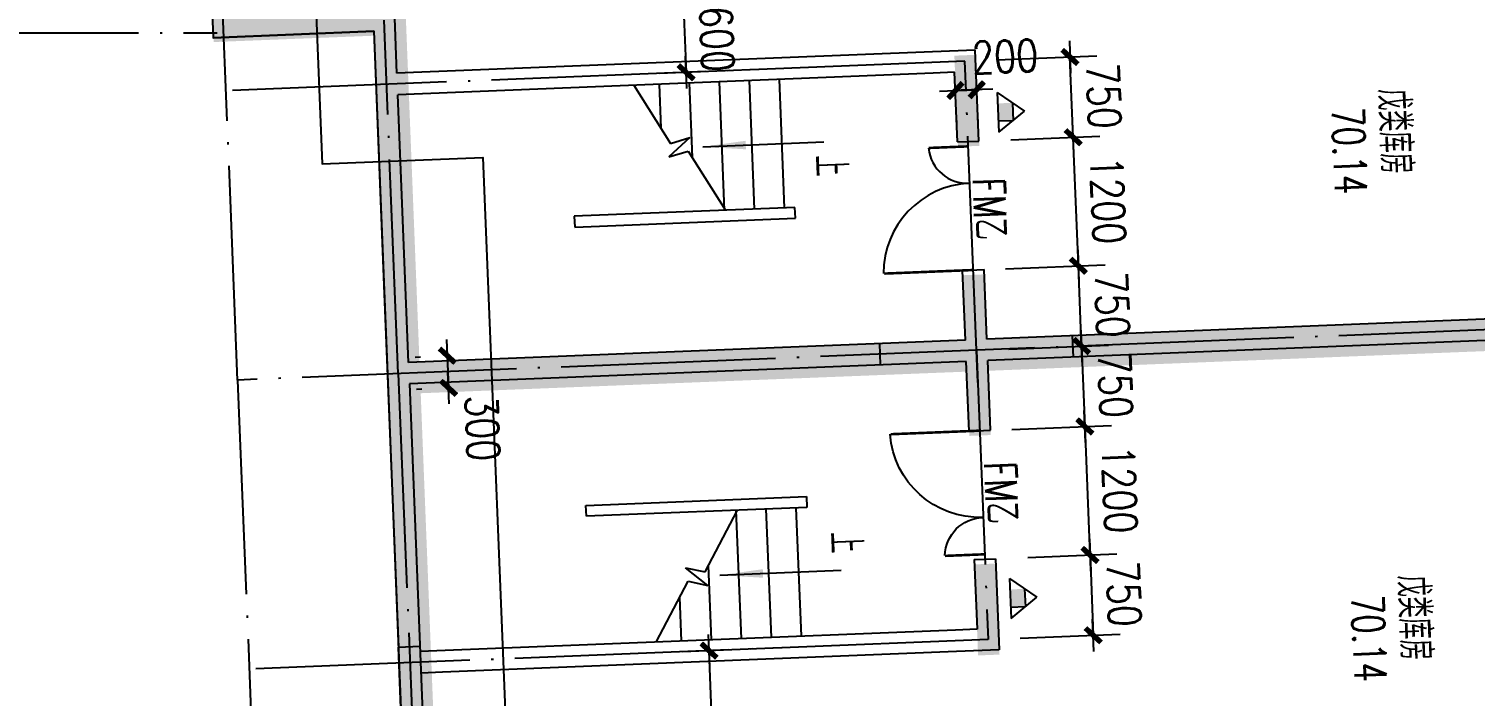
# Model space of a CAD drawing. Extents: x 634182 to 802382, y -1101880 to -864080.
# Drawn here: x 775178 to 788672, y -999052 to -992828 of the extents above; entities that cross this region are included whole.
import ezdxf
from ezdxf.enums import TextEntityAlignment as Align

# ---------------------------------------------------------------- set-up
doc = ezdxf.new("R2010")
doc.units = 0
doc.header["$LTSCALE"] = 1000
doc.header["$MEASUREMENT"] = 0
doc.linetypes.add('DOTE', pattern=[2.42, 2, -0.2, 0.02, -0.2])
doc.layers.get('0').update_dxf_attribs({"linetype": 'CONTINUOUS'})
doc.layers.get('DEFPOINTS').update_dxf_attribs({"linetype": 'CONTINUOUS'})
for name, color, linetype in [('AXIS', 3, 'CONTINUOUS'), ('DIM', 3, 'CONTINUOUS'), ('DOTE', 1, 'DOTE'), ('PUB_DIM', 3, 'CONTINUOUS'), ('PUB_TEXT', 7, 'CONTINUOUS'), ('STAIR', 2, 'CONTINUOUS'), ('WALL', 191, 'CONTINUOUS'), ('WINDOW', 2, 'CONTINUOUS'), ('剪力墙', 131, 'CONTINUOUS'), ('防火分區线', 2, 'CONTINUOUS')]:
    doc.layers.add(name, color=color, linetype=linetype)
doc.styles.add('_Z', font='romans', dxfattribs={"width": 0.7, "bigfont": 'Z'})
doc.styles.add('DIM_FONT', font='simplex.shx', dxfattribs={"width": 0.8})
doc.styles.add('Z', font='romans', dxfattribs={"width": 0.8, "bigfont": 'z'})
doc.dimstyles.new('DIMN', dxfattribs={"dimtxt": 300, "dimasz": 1, "dimexe": 250, "dimexo": 300, "dimgap": 150, "dimtad": 1, "dimdec": 0, "dimzin": 0, "dimdsep": 46, "dimtxsty": 'DIM_FONT', "dimblk": '_DIMX', "dimblk1": '_DIMX', "dimblk2": '_DIMX', "dimcen": 2.5, "dimclrt": 7, "dimadec": 0, "dimazin": 0, "dimtfac": 1, "dimtdec": 0, "dimtix": 1, "dimtmove": 2, "dimatfit": 3, "dimldrblk": '_DIMX', "dimfxl": 0, "dimtolj": 1, "dimtzin": 0, "dimarcsym": 0})

# ---------------------------------------------------------------- blocks, each defined once
blk = doc.blocks.new('_ARROW')
blk.add_solid([(0, 0), (-1, 0.1), (-1, -0.1)])
blk = doc.blocks.new('_DIMX')
blk.add_line((-150, 0), (150, 0))
at = {"const_width": 50}
blk.add_lwpolyline([(-70, -70), (70, 70)], dxfattribs=at)
blk = doc.blocks.new('*D285')
at = {"color": 0, "linetype": 'ByBlock'}
for p, q in [((781959, -992607), (781036, -992644)), ((781286, -992633), (781286, -992632)), ((781286, -992634), (781310, -993233)), ((781983, -993206), (781060, -993243)), ((781310, -993234), (781310, -993235))]:
    blk.add_line(p, q, dxfattribs=at)
at = {"layer": 'DEFPOINTS', "color": 0, "linetype": 'ByBlock'}
for p in [(782259, -992595), (781310, -993233), (782283, -993194)]:
    blk.add_point(p, dxfattribs=at)
at = {"color": 0, "linetype": 'ByBlock'}
for p, rotation in [((781286, -992634), 272.3000000000001), ((781310, -993233), 92.3000000000001)]:
    blk.add_blockref('_DIMX', p, dxfattribs=dict(at, rotation=rotation))
at = {"color": 7, "linetype": 'ByBlock', "insert": (781598, -992922), "char_height": 300, "attachment_point": 5, "rotation": 272.3, "style": 'DIM_FONT'}
blk.add_mtext('\\A1;600', dxfattribs=at)
blk = doc.blocks.new('*D295')
at = {"color": 0, "linetype": 'ByBlock'}
for p, q in [((791359, -999135), (791390, -999911)), ((787801, -1000259), (787773, -999555)), ((791379, -999661), (787784, -999805))]:
    blk.add_line(p, q, dxfattribs=at)
at = {"layer": 'DEFPOINTS', "color": 0, "linetype": 'ByBlock'}
for p in [(791347, -998835), (787783, -999805), (787813, -1000559)]:
    blk.add_point(p, dxfattribs=at)
at = {"color": 0, "linetype": 'ByBlock'}
for p, rotation in [((791380, -999661), 2.30000000000004), ((787783, -999805), 182.3)]:
    blk.add_blockref('_DIMX', p, dxfattribs=dict(at, rotation=rotation))
at = {"color": 7, "linetype": 'ByBlock', "insert": (789569, -999433), "char_height": 300, "attachment_point": 5, "rotation": 2.3, "style": 'DIM_FONT'}
blk.add_mtext('\\A1;3600', dxfattribs=at)
blk = doc.blocks.new('*D304')
at = {"color": 0, "linetype": 'ByBlock'}
for p, q in [((782197, -998601), (781275, -998638)), ((781611, -1000775), (781524, -998629)), ((782284, -1000749), (781361, -1000786))]:
    blk.add_line(p, q, dxfattribs=at)
at = {"layer": 'DEFPOINTS', "color": 0, "linetype": 'ByBlock'}
for p in [(781524, -998628), (782497, -998589), (782583, -1000737)]:
    blk.add_point(p, dxfattribs=at)
at = {"color": 0, "linetype": 'ByBlock'}
for p, rotation in [((781524, -998628), 92.3000000000001), ((781611, -1000776), 272.3000000000001)]:
    blk.add_blockref('_DIMX', p, dxfattribs=dict(at, rotation=rotation))
at = {"color": 7, "linetype": 'ByBlock', "insert": (781867, -999690), "char_height": 300, "attachment_point": 5, "rotation": 272.3, "style": 'DIM_FONT'}
blk.add_mtext('\\A1;2150', dxfattribs=at)
blk = doc.blocks.new('*D427')
at = {"color": 0, "linetype": 'ByBlock'}
for p, q in [((783823, -993403), (784022, -993395)), ((783823, -993403), (784022, -993395)), ((784023, -993395), (784024, -993395)), ((783822, -993403), (783821, -993404)), ((783835, -993703), (783833, -993653)), ((784035, -993695), (784033, -993645))]:
    blk.add_line(p, q, dxfattribs=at)
at = {"layer": 'DEFPOINTS', "color": 0, "linetype": 'ByBlock'}
for p in [(784022, -993395), (784022, -993395), (783823, -993403)]:
    blk.add_point(p, dxfattribs=at)
at = {"color": 0, "linetype": 'ByBlock'}
for p, rotation in [((783823, -993403), 2.30000000000004), ((784022, -993395), 182.3)]:
    blk.add_blockref('_DIMX', p, dxfattribs=dict(at, rotation=rotation))
at = {"color": 7, "linetype": 'ByBlock', "insert": (784286, -993085), "char_height": 300, "attachment_point": 5, "rotation": 2.3, "style": 'DIM_FONT'}
blk.add_mtext('\\A1;200', dxfattribs=at)
blk = doc.blocks.new('*D436')
at = {"color": 0, "linetype": 'ByBlock'}
for p, q in [((778783, -995889), (778833, -995887)), ((779082, -995876), (779082, -995875)), ((779082, -995877), (779094, -996177)), ((779082, -995877), (779094, -996177)), ((778795, -996189), (778845, -996187)), ((779095, -996178), (779095, -996179))]:
    blk.add_line(p, q, dxfattribs=at)
at = {"layer": 'DEFPOINTS', "color": 0, "linetype": 'ByBlock'}
for p in [(779082, -995877), (779094, -996177), (779094, -996177)]:
    blk.add_point(p, dxfattribs=at)
at = {"color": 0, "linetype": 'ByBlock'}
for p, rotation in [((779082, -995877), 272.3000000000001), ((779094, -996177), 92.3000000000001)]:
    blk.add_blockref('_DIMX', p, dxfattribs=dict(at, rotation=rotation))
at = {"color": 7, "linetype": 'ByBlock', "insert": (779410, -996554), "char_height": 300, "attachment_point": 5, "rotation": 272.3, "style": 'DIM_FONT'}
blk.add_mtext('\\A1;300', dxfattribs=at)
blk = doc.blocks.new('_A2AKO')
at = {"const_width": 0.02}
for points in [[(-0.481, -0.001), (-0.481, -0.308)], [(0.481, 0.001), (0.481, -0.691)]]:
    blk.add_lwpolyline(points, dxfattribs=at)
for centre, radius, start, end in [((-0.501, -0.003), 0.307, 274.2492, 0.2101), ((0.505, 0.002), 0.699, 180.2762, 268.0603)]:
    blk.add_arc(centre, radius, start, end)
blk = doc.blocks.new('*D458')
at = {"color": 0, "linetype": 'ByBlock'}
for p, q in [((784320, -995815), (785250, -995777)), ((785000, -995786), (785000, -995785)), ((785000, -995787), (785031, -996537)), ((784350, -996564), (785280, -996527)), ((785031, -996538), (785031, -996539))]:
    blk.add_line(p, q, dxfattribs=at)
at = {"layer": 'DEFPOINTS', "color": 0, "linetype": 'ByBlock'}
for p in [(784020, -995827), (784050, -996576), (785031, -996537)]:
    blk.add_point(p, dxfattribs=at)
at = {"color": 0, "linetype": 'ByBlock'}
for p, rotation in [((785000, -995787), 272.3000000000001), ((785031, -996537), 92.3000000000001)]:
    blk.add_blockref('_DIMX', p, dxfattribs=dict(at, rotation=rotation))
at = {"color": 7, "linetype": 'ByBlock', "insert": (785315, -996150), "char_height": 300, "attachment_point": 5, "rotation": 272.3, "style": 'DIM_FONT'}
blk.add_mtext('\\A1;750', dxfattribs=at)
blk = doc.blocks.new('*D460')
at = {"color": 0, "linetype": 'ByBlock'}
for p, q in [((784498, -997759), (785329, -997726)), ((785079, -997735), (785079, -997734)), ((785079, -997736), (785109, -998485)), ((784428, -998513), (785359, -998475)), ((785109, -998486), (785109, -998487))]:
    blk.add_line(p, q, dxfattribs=at)
at = {"layer": 'DEFPOINTS', "color": 0, "linetype": 'ByBlock'}
for p in [(784198, -997771), (784128, -998525), (785109, -998485)]:
    blk.add_point(p, dxfattribs=at)
at = {"color": 0, "linetype": 'ByBlock'}
for p, rotation in [((785079, -997736), 272.3000000000001), ((785109, -998485), 92.3000000000001)]:
    blk.add_blockref('_DIMX', p, dxfattribs=dict(at, rotation=rotation))
at = {"color": 7, "linetype": 'ByBlock', "insert": (785394, -998098), "char_height": 300, "attachment_point": 5, "rotation": 272.3, "style": 'DIM_FONT'}
blk.add_mtext('\\A1;750', dxfattribs=at)
blk = doc.blocks.new('*D461')
at = {"color": 0, "linetype": 'ByBlock'}
for p, q in [((784290, -995065), (785220, -995028)), ((784970, -995037), (784970, -995036)), ((785000, -995787), (784970, -995038)), ((784320, -995815), (785250, -995777)), ((785001, -995788), (785001, -995789))]:
    blk.add_line(p, q, dxfattribs=at)
at = {"layer": 'DEFPOINTS', "color": 0, "linetype": 'ByBlock'}
for p in [(783990, -995077), (784970, -995038), (784020, -995827)]:
    blk.add_point(p, dxfattribs=at)
at = {"color": 0, "linetype": 'ByBlock'}
for p, rotation in [((784970, -995038), 272.3000000000001), ((785000, -995787), 92.3000000000001)]:
    blk.add_blockref('_DIMX', p, dxfattribs=dict(at, rotation=rotation))
at = {"color": 7, "linetype": 'ByBlock', "insert": (785285, -995401), "char_height": 300, "attachment_point": 5, "rotation": 272.3, "style": 'DIM_FONT'}
blk.add_mtext('\\A1;750', dxfattribs=at)
blk = doc.blocks.new('*D462')
at = {"color": 0, "linetype": 'ByBlock'}
for p, q in [((784341, -993862), (785172, -993829)), ((784970, -995037), (784922, -993840)), ((784290, -995065), (785220, -995028))]:
    blk.add_line(p, q, dxfattribs=at)
at = {"layer": 'DEFPOINTS', "color": 0, "linetype": 'ByBlock'}
for p in [(784042, -993874), (784922, -993839), (783990, -995077)]:
    blk.add_point(p, dxfattribs=at)
at = {"color": 0, "linetype": 'ByBlock'}
for p, rotation in [((784922, -993839), 92.3000000000001), ((784970, -995038), 272.3000000000001)]:
    blk.add_blockref('_DIMX', p, dxfattribs=dict(at, rotation=rotation))
at = {"color": 7, "linetype": 'ByBlock', "insert": (785246, -994426), "char_height": 300, "attachment_point": 5, "rotation": 272.3, "style": 'DIM_FONT'}
blk.add_mtext('\\A1;1200', dxfattribs=at)
blk = doc.blocks.new('*D463')
at = {"color": 0, "linetype": 'ByBlock'}
for p, q in [((784211, -993117), (785142, -993080)), ((784892, -993089), (784892, -993088)), ((784922, -993839), (784892, -993090)), ((784341, -993862), (785172, -993829)), ((784922, -993840), (784922, -993841))]:
    blk.add_line(p, q, dxfattribs=at)
at = {"layer": 'DEFPOINTS', "color": 0, "linetype": 'ByBlock'}
for p in [(784892, -993090), (783912, -993129), (784042, -993874)]:
    blk.add_point(p, dxfattribs=at)
at = {"color": 0, "linetype": 'ByBlock'}
for p, rotation in [((784892, -993090), 272.3000000000001), ((784922, -993839), 92.3000000000001)]:
    blk.add_blockref('_DIMX', p, dxfattribs=dict(at, rotation=rotation))
at = {"color": 7, "linetype": 'ByBlock', "insert": (785207, -993452), "char_height": 300, "attachment_point": 5, "rotation": 272.3, "style": 'DIM_FONT'}
blk.add_mtext('\\A1;750', dxfattribs=at)
blk = doc.blocks.new('A$C369A06F2')
at = {"layer": 'PUB_DIM'}
for p, q in [((0, 0), (186, 248)), ((103, 138), (270, 138)), ((373, 0), (186, 248)), ((270, 138), (270, 0)), ((0, 0), (373, 0))]:
    blk.add_line(p, q, dxfattribs=at)
blk.add_solid([(103, 138), (270, 138), (103, 0), (270, 0)], dxfattribs=at)
blk = doc.blocks.new('A$C11027EB3')
at = {"layer": 'WALL'}
blk.add_blockref('A$C369A06F2', (0, 0, 569), dxfattribs=at)

msp = doc.modelspace()

# ---------------------------------------------------------------- linework, layer by layer
at = {"layer": 'DOTE', "linetype": 'DOTE'}
for p, q in [((777125.612, -996103.656), (776523.636, -981115.755)), ((778624.404, -996043.46), (778491.969, -992746.119)), ((784020.046, -995826.7), (783911.691, -993128.887)), ((796652.608, -995319.347), (777125.611, -996103.622)), ((784032.086, -996126.484), (784020.047, -995826.721)), ((784020.047, -995826.734), (784128.403, -998524.547)), ((778624.398, -996043.446), (778756.832, -999340.782)), ((777125.606, -996103.643), (777743.638, -1011491.3))]:
    msp.add_line(p, q, dxfattribs=at)
at = {"layer": 'DOTE'}
for p, q in [((684662.048, -992866.093), (776935.647, -992866.093)), ((783911.69, -993128.878), (777017.254, -993405.787)), ((784128.403, -998524.547), (777233.961, -998801.456))]:
    msp.add_line(p, q, dxfattribs=at)
at = {"layer": 'PUB_DIM'}
for points in [[(781465.036, -993927.818), (782595.944, -993882.394)], [(781625.566, -997924.575), (782756.474, -997879.153)]]:
    msp.add_lwpolyline(points, dxfattribs=at)
at = {"layer": 'STAIR'}
for p, q in [((780821.756, -993353.172), (781164.727, -993895.697)), ((781343.592, -993841.777), (781150.542, -994022.972)), ((781164.727, -993895.697), (781343.592, -993841.777)), ((781150.542, -994022.972), (781329.407, -993969.051)), ((781329.407, -993969.051), (781677.556, -994519.766)), ((781487.066, -997894.353), (781789.926, -997317.49)), ((781030.445, -998548.962), (781328.801, -997980.678)), ((781511.414, -998020.08), (781304.453, -997854.951)), ((781304.453, -997854.951), (781487.066, -997894.353)), ((781328.801, -997980.678), (781511.414, -998020.08))]:
    msp.add_line(p, q, dxfattribs=at)
at = {"layer": 'WALL'}
for p, q in [((776857.141, -991911.103), (776897.273, -992910.312)), ((778611.956, -993241.742), (778587.877, -992642.249)), ((778396.065, -992850.114), (776897.273, -992910.312)), ((778396.065, -992850.114), (778494.388, -995298.143)), ((783607.931, -993041.098), (778611.956, -993241.742)), ((784007.608, -993025.051), (783607.931, -993041.103)), ((784041.72, -993874.367), (784007.608, -993025.051)), ((783615.957, -993240.943), (778619.983, -993441.602)), ((783815.796, -993232.917), (783615.957, -993240.943)), ((783841.882, -993882.394), (783815.796, -993232.917)), ((778720.312, -995939.59), (778619.983, -993441.602)), ((783841.865, -993882.322), (784041.704, -993874.296)), ((783841.879, -993882.324), (784041.718, -993874.298)), ((783841.882, -993882.394), (784041.72, -993874.367)), ((782325.442, -994493.743), (780267.101, -994576.418)), ((780267.101, -994576.418), (780271.115, -994676.338)), ((780271.115, -994676.338), (782329.455, -994593.663)), ((782329.455, -994593.663), (782325.442, -994493.743)), ((783890.023, -995081.355), (784089.862, -995073.329)), ((783890.023, -995081.355), (784089.862, -995073.329)), ((783890.023, -995081.357), (784089.862, -995073.331)), ((783890.037, -995081.355), (783890.023, -995081.355)), ((783890.026, -995081.427), (784089.865, -995073.401)), ((783916.112, -995730.905), (783890.026, -995081.427)), ((783890.037, -995081.357), (784089.876, -995073.331)), ((783890.04, -995081.427), (784089.879, -995073.401)), ((784089.876, -995073.328), (784089.862, -995073.329)), ((784115.951, -995722.879), (784089.865, -995073.401)), ((778494.377, -995298.143), (778626.811, -998595.459)), ((788912.084, -995530.246), (784115.951, -995722.879)), ((784923.359, -995890.597), (784915.332, -995690.751)), ((783916.112, -995730.905), (778720.312, -995939.59)), ((783124.782, -995962.836), (783116.756, -995762.989)), ((788920.109, -995730.043), (784123.976, -995922.675)), ((783924.137, -995930.702), (778728.326, -996139.387)), ((783950.223, -996580.199), (783924.137, -995930.702)), ((784150.062, -996572.172), (784123.976, -995922.675)), ((778728.326, -996139.387), (778860.762, -999436.752)), ((783950.22, -996580.129), (784150.059, -996572.103)), ((783950.22, -996580.129), (784150.059, -996572.103)), ((783950.234, -996580.128), (783950.22, -996580.129)), ((783950.223, -996580.199), (784150.062, -996572.172)), ((783950.223, -996580.199), (784150.062, -996572.172)), ((783950.237, -996580.198), (783950.223, -996580.199)), ((784150.073, -996572.102), (784150.059, -996572.103)), ((784150.076, -996572.172), (784150.062, -996572.172)), ((780375.459, -997274.22), (782433.799, -997191.549)), ((780379.472, -997374.14), (780375.459, -997274.22)), ((782437.812, -997291.468), (780379.472, -997374.14)), ((782433.799, -997191.549), (782437.812, -997291.468)), ((783998.378, -997779.162), (784198.217, -997771.136)), ((783998.381, -997779.232), (784198.22, -997771.206)), ((783998.381, -997779.232), (784024.48, -998428.709)), ((784198.22, -997771.206), (784232.346, -998620.521)), ((783824.642, -998436.73), (778828.67, -998637.394)), ((784024.48, -998428.709), (783824.642, -998436.735)), ((778626.811, -998595.459), (778826.649, -998587.432)), ((778652.897, -999244.945), (778626.811, -998595.459)), ((783832.668, -998636.576), (779036.522, -998829.228)), ((784232.346, -998620.521), (783832.668, -998636.576)), ((779036.533, -998829.207), (778836.696, -998837.233))]:
    msp.add_line(p, q, dxfattribs=at)
at = {"layer": 'WINDOW'}
for p, q in [((781058.264, -993343.673), (781074.718, -993753.317)), ((781058.264, -993343.673), (781074.718, -993753.317)), ((781338.039, -993332.436), (781365.929, -994026.824)), ((781617.813, -993321.198), (781665.973, -994520.231)), ((781897.587, -993309.961), (781945.748, -994508.994)), ((781897.587, -993309.961), (781945.748, -994508.994)), ((782177.362, -993298.723), (782225.522, -994497.757)), ((782106.276, -998505.752), (782058.118, -997306.718)), ((782106.276, -998505.752), (782058.118, -997306.718)), ((782386.051, -998494.515), (782337.893, -997295.482)), ((781826.502, -998516.989), (781778.344, -997317.955)), ((781546.728, -998528.226), (781518.838, -997833.837)), ((781266.953, -998539.462), (781250.5, -998129.819)), ((781266.953, -998539.462), (781250.5, -998129.819))]:
    msp.add_line(p, q, dxfattribs=at)
at = {"layer": '剪力墙'}
msp.add_lwpolyline([(777534.951, -1005135.197, 300, 300, 0), (777311.614, -999489.617, 300, 300, 0), (778810.441, -999430.319, 300, 300, 0), (778545.605, -992735.582, 300, 300, 0), (777046.776, -992794.839, 300, 300, 0), (776823.431, -987149.354, 300, 300, 0)], format="xyseb", dxfattribs=at)
for points, const_width in [([(783946.761, -993923.069), (783913.162, -993073.732)], 200), ([(784053.488, -996620.938), (783994.193, -995122.059)], 200), ([(788920.006, -995677.834), (778528.134, -996088.944)], 300), ([(784134.522, -998669.337), (784100.92, -997819.931)], 200)]:
    msp.add_lwpolyline(points, dxfattribs=dict(at, const_width=const_width))
at = {"layer": '防火分區线'}
for points in [[(735212.048, -955216.093), (748762.048, -955216.093), (748762.048, -959366.093), (754962.048, -959366.093), (754962.048, -955216.093), (776884.515, -955216.093), (777268.349, -964772.708), (775769.557, -964832.906), (776283.244, -977622.594), (777782.036, -977562.396), (778050.931, -984257.04), (776552.14, -984317.238), (776897.273, -992910.312), (778396.065, -992850.114), (778652.908, -999244.944), (777154.105, -999305.142), (777628.742, -1011493.921), (778245.739, -1011471.134), (778856.584, -1027157.755)], [(736229.823, -956393.531), (749779.823, -956393.531), (749779.823, -960543.531), (755979.823, -960543.531), (755979.823, -956393.531), (777902.29, -956393.531), (778286.124, -965950.146), (776787.332, -966010.344), (777301.019, -978800.032), (778799.811, -978739.834), (779068.707, -985434.478), (777569.915, -985494.676), (777915.049, -994087.75), (779413.84, -994027.552), (779670.683, -1000422.382), (778171.88, -1000482.58), (778646.517, -1012671.359), (779263.514, -1012648.572), (779874.359, -1028335.193)]]:
    msp.add_lwpolyline(points, dxfattribs=at)

# ---------------------------------------------------------------- block references
at = {"layer": 'DIM', "rotation": 272.3000000000001}
for p in [(784212.763, -993420.131, -569.283), (784327.038, -997954.69, -569.283)]:
    msp.add_blockref('A$C11027EB3', p, dxfattribs=at)
at = {"layer": 'PUB_DIM', "yscale": 400, "zscale": 400}
for p, xscale, rotation in [((781467.322, -993927.727), 400, 182.3000979049835), ((781627.852, -997924.484), -400, 2.30000000000001)]:
    msp.add_blockref('_ARROW', p, dxfattribs=dict(at, xscale=xscale, rotation=rotation))
at = {"layer": 'WINDOW', "yscale": 1200, "zscale": 1200, "rotation": 272.3000000000001}
for p, xscale in [((783965.044, -994500.718), 1200), ((784071.566, -997152.88), -1200)]:
    msp.add_blockref('_A2AKO', p, dxfattribs=dict(at, xscale=xscale))

# ---------------------------------------------------------------- texts
at = {"style": '_Z', "width": 0.7}
for rotation, p in [(272.3000979, (782503.962, -994009.509)), (272.3, (782645.154, -997524.815))]:
    msp.add_text('上', height=300, rotation=rotation, dxfattribs=at).set_placement(p)
at = {"layer": 'PUB_TEXT', "style": 'Z', "width": 0.7}
for s, p in [('戊类库房', (787760.489, -993391.216)), ('FM乙', (783982.627, -994223.141)), ('FM乙', (784089.003, -996871.671)), ('戊类库房', (787942.735, -997929.022))]:
    msp.add_text(s, height=300, rotation=272.3, dxfattribs=at).set_placement(p)
for p in [(787514.899, -994369.423), (787697.611, -998918.554)]:
    msp.add_text('70.14', height=300, rotation=272.3, dxfattribs=at).set_placement(p, align=Align.MIDDLE_RIGHT)

# ---------------------------------------------------------------- dimensions: what is measured, and where the dimension line sits
at = {"layer": 'AXIS'}
for base, p1, p2, angle, picture, middle in [((781310.201, -993233.365), (782258.941, -992594.788), (782283.02, -993194.292), 272.3, '*D285', (781597.92, -992921.573)), ((784892.111, -993089.534), (784041.704, -993874.296), (783911.699, -993128.912), 272.3, '*D463', (785206.919, -993452.193)), ((784922.21, -993838.931), (783989.943, -995077.342), (784041.704, -993874.296), 272.3, '*D462', (785246.048, -994426.408)), ((784970.368, -995037.964), (784020.055, -995826.728), (783989.943, -995077.342), 272.3, '*D461', (785285.176, -995400.618)), ((785030.565, -996536.738), (784020.055, -995826.728), (784050.14, -996576.116), 272.3, '*D458', (785315.275, -996150.005)), ((785108.822, -998485.168), (784198.217, -997771.136), (784128.41, -998524.545), 272.3, '*D460', (785393.531, -998098.43)), ((781524.336, -998628.136), (782583.434, -1000737.212), (782497.155, -998589.064), 272.3, '*D304', (781867.234, -999690.171)), ((787782.736, -999805.217), (791346.681, -998835.117), (787813.016, -1000559.123), 2.3, '*D295', (789569.25, -999433.221))]:
    dim = msp.add_linear_dim(base=base, p1=p1, p2=p2, angle=angle, dimstyle='DIMN', dxfattribs=at)
    dim.commit()
    dim.dimension.update_dxf_attribs({"geometry": picture, "text_midpoint": middle})
for base, p1, p2, angle, picture, middle in [((784022.485, -993395.433), (783822.646, -993403.459), (784022.485, -993395.433), 2.3, '*D427', (784286.482, -993084.588)), ((779094.495, -996176.722), (779082.455, -995876.964), (779094.495, -996176.722), 272.3, '*D436', (779409.885, -996553.877))]:
    dim = msp.add_linear_dim(base=base, p1=p1, p2=p2, angle=angle, dimstyle='DIMN', dxfattribs=at)
    dim.commit()
    dim.dimension.update_dxf_attribs({"geometry": picture, "text_midpoint": middle, "dimtype": 128})
msp.add_linear_dim(base=(785078.724, -997735.771), p1=(784050.14, -996576.116), p2=(784198.217, -997771.136), angle=272.3, dimstyle='DIMN', dxfattribs=at).render()

doc.saveas('drawing.dxf')
